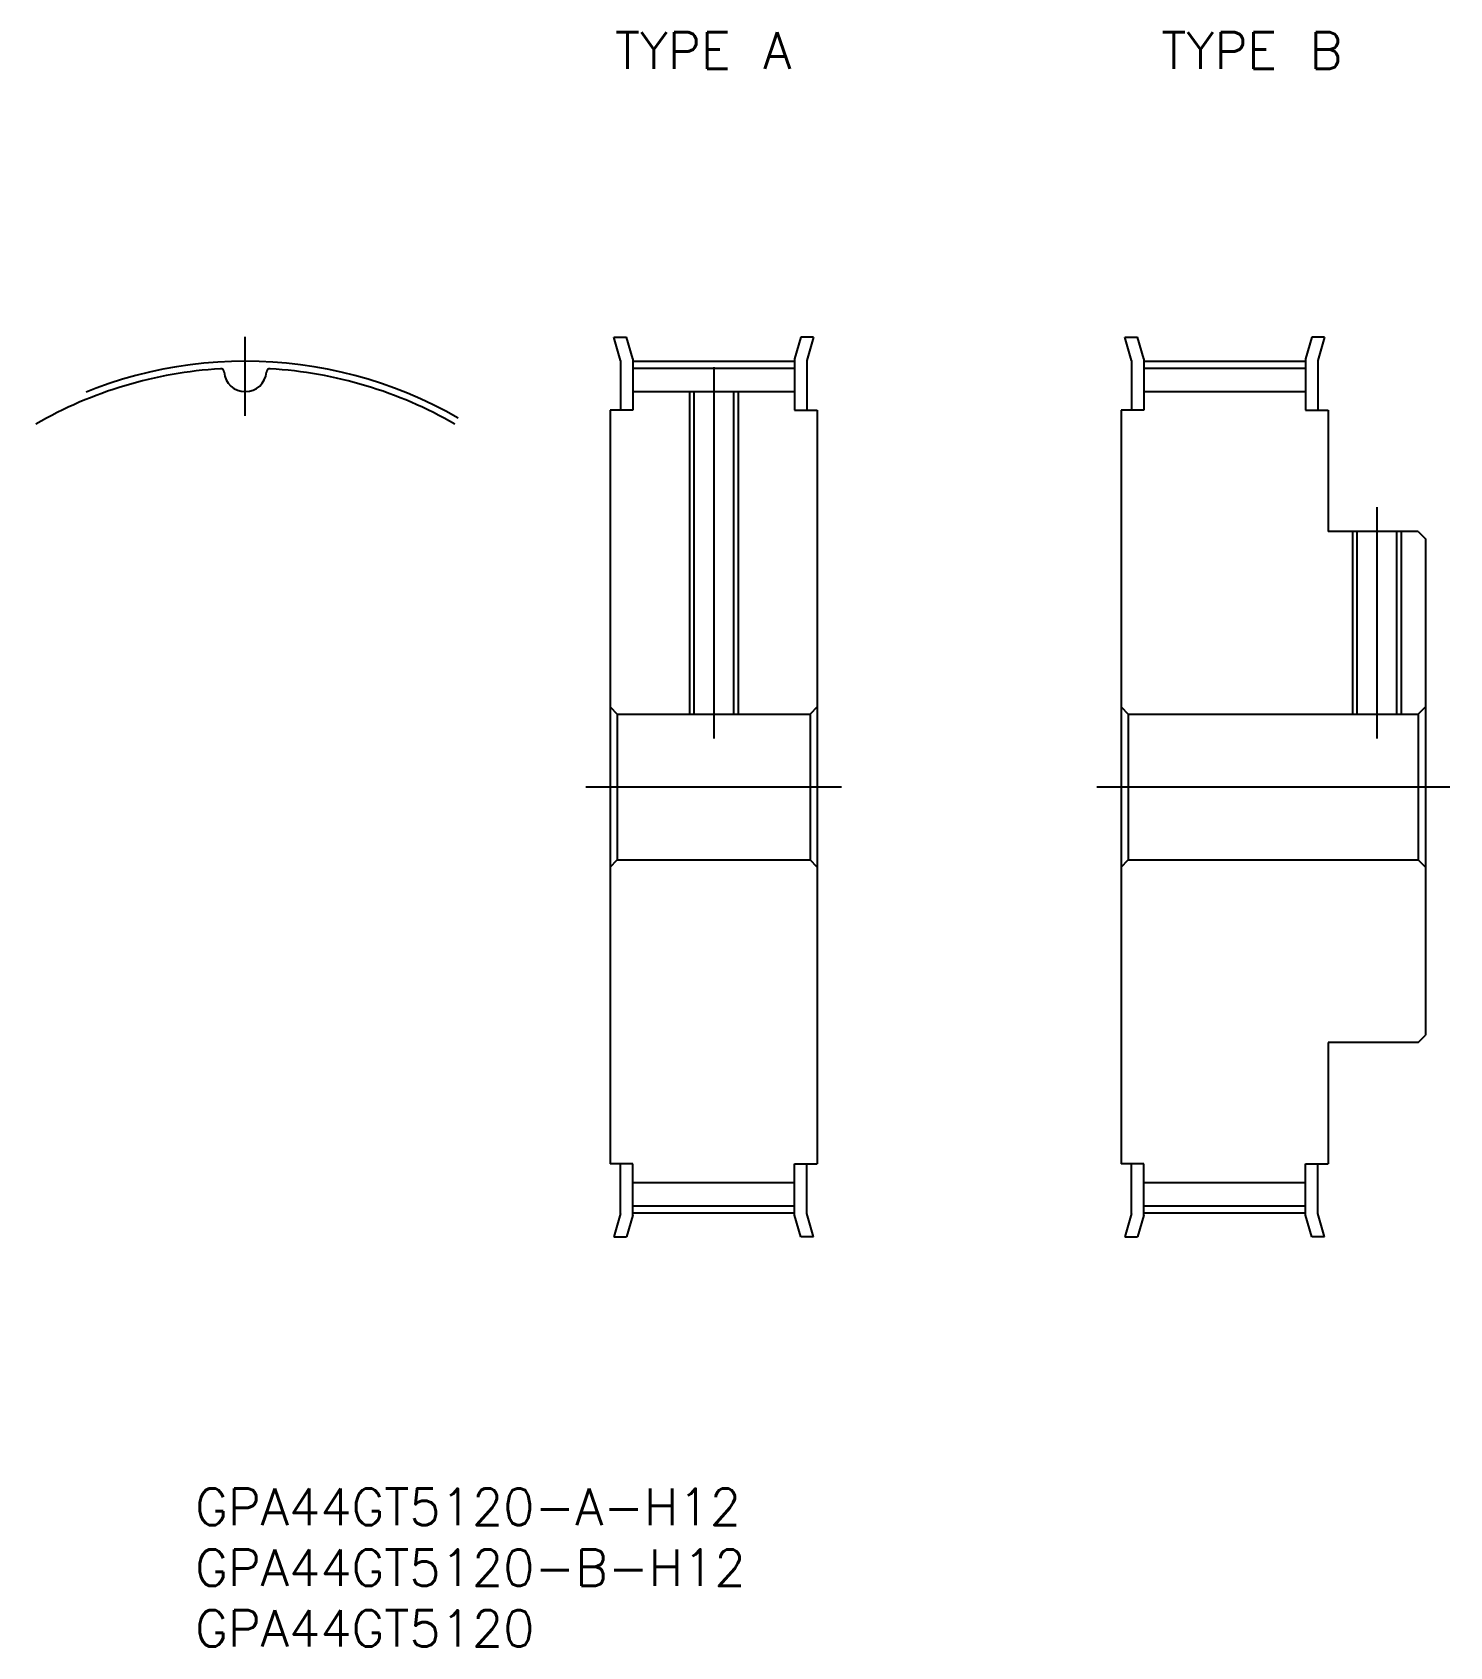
# Model space of a CAD drawing. Extents: x -18 to 99, y -71 to 62.
import ezdxf

# ---------------------------------------------------------------- set-up
doc = ezdxf.new("R2010")
doc.units = 0
doc.linetypes.add('CENTER', pattern=[50.8, 31.75, -6.35, 6.35, -6.35])
doc.layers.get('0').update_dxf_attribs({"linetype": 'CONTINUOUS'})
doc.layers.add('CENTER', color=1, linetype='CONTINUOUS')
doc.styles.get("Standard").update_dxf_attribs({"font": 'txt.shx', "height": 3, "bigfont": 'bigfont.shx'})

# ---------------------------------------------------------------- blocks, each defined once
blk = doc.blocks.new('*U2')
at = {"color": 7, "linetype": 'CONTINUOUS'}
blk.add_text('GPA44GT5120-B-H12', height=3, dxfattribs=at).set_placement((-4.13, -65.69))
blk = doc.blocks.new('*U3')
at = {"color": 7, "linetype": 'CONTINUOUS'}
blk.add_text('GPA44GT5120', height=3, dxfattribs=at).set_placement((-4.13, -70.69))
blk = doc.blocks.new('*U4')
at = {"color": 7, "linetype": 'CONTINUOUS'}
blk.add_text('TYPE A', height=3, dxfattribs=at).set_placement((30.38, 59.06))
blk = doc.blocks.new('*U5')
at = {"color": 7, "linetype": 'CONTINUOUS'}
blk.add_text('TYPE B', height=3, dxfattribs=at).set_placement((75.3, 59.06))
blk = doc.blocks.new('*U6')
at = {"color": 7, "linetype": 'CONTINUOUS'}
blk.add_text('GPA44GT5120-A-H12', height=3, dxfattribs=at).set_placement((-4.13, -60.69))

msp = doc.modelspace()

# ---------------------------------------------------------------- linework, layer by layer
at = {"color": 7, "linetype": 'CONTINUOUS'}
for p, q in [((30.3, 37), (31.34, 37)), ((30.85, 35.07), (30.3, 37)), ((31.85, 35.2), (31.34, 37)), ((45.66, 37), (45.15, 35.2)), ((46.7, 37), (45.66, 37)), ((46.7, 37), (46.15, 35.07)), ((72.3, 37), (73.34, 37)), ((72.85, 35.07), (72.3, 37)), ((73.85, 35.2), (73.34, 37)), ((87.66, 37), (87.15, 35.2)), ((88.7, 37), (87.66, 37)), ((88.7, 37), (88.15, 35.07)), ((30.85, 35.07), (30.85, 31)), ((31.85, 35.2), (31.85, 31)), ((45.15, 35.2), (45.15, 31)), ((46.15, 35.07), (46.15, 31)), ((72.85, 35.07), (72.85, 31)), ((73.85, 35.2), (73.85, 31)), ((87.15, 35.2), (87.15, 31)), ((88.15, 35.07), (88.15, 31)), ((31.85, 34.45), (45.15, 34.45)), ((73.85, 34.45), (87.15, 34.45)), ((31.85, 32.52), (45.15, 32.52)), ((36.88, 32.52), (36.88, 6)), ((40.12, 32.52), (40.12, 6)), ((73.85, 32.52), (87.15, 32.52)), ((30, 31), (30, -31)), ((31.85, 31), (30, 31)), ((45.15, 31), (47, 31)), ((47, 31), (47, -31)), ((72, 31), (72, -31)), ((73.85, 31), (72, 31)), ((87.15, 31), (89, 31)), ((89, 31), (89, 21)), ((96.42, 21), (89, 21)), ((91.38, 21), (91.38, 6)), ((94.62, 21), (94.62, 6)), ((96.42, 21), (97, 20.42)), ((97, 20.42), (97, -20.42)), ((30, 6.58), (30.58, 6)), ((30.58, 6), (46.42, 6)), ((30.58, 6), (30.58, -6)), ((47, 6.58), (46.42, 6)), ((46.42, 6), (46.42, -6)), ((72, 6.58), (72.58, 6)), ((72.58, 6), (96.42, 6)), ((72.58, 6), (72.58, -6)), ((97, 6.58), (96.42, 6)), ((96.42, 6), (96.42, -6)), ((30, -6.58), (30.58, -6)), ((30.58, -6), (46.42, -6)), ((47, -6.58), (46.42, -6)), ((72, -6.58), (72.58, -6)), ((72.58, -6), (96.42, -6)), ((97, -6.58), (96.42, -6)), ((96.42, -21), (89, -21)), ((89, -21), (89, -31)), ((96.42, -21), (97, -20.42)), ((31.85, -31), (30, -31)), ((30.85, -35.07), (30.85, -31)), ((31.85, -35.2), (31.85, -31)), ((45.15, -31), (47, -31)), ((45.15, -35.2), (45.15, -31)), ((46.15, -35.07), (46.15, -31)), ((73.85, -31), (72, -31)), ((72.85, -35.07), (72.85, -31)), ((73.85, -35.2), (73.85, -31)), ((87.15, -31), (89, -31)), ((87.15, -35.2), (87.15, -31)), ((88.15, -35.07), (88.15, -31)), ((31.85, -32.52), (45.15, -32.52)), ((73.85, -32.52), (87.15, -32.52)), ((31.85, -34.45), (45.15, -34.45)), ((73.85, -34.45), (87.15, -34.45)), ((30.85, -35.07), (30.3, -37)), ((31.85, -35.2), (31.34, -37)), ((45.66, -37), (45.15, -35.2)), ((46.7, -37), (46.15, -35.07)), ((72.85, -35.07), (72.3, -37)), ((73.85, -35.2), (73.34, -37)), ((87.66, -37), (87.15, -35.2)), ((88.7, -37), (88.15, -35.07)), ((30.3, -37), (31.34, -37)), ((46.7, -37), (45.66, -37)), ((72.3, -37), (73.34, -37)), ((88.7, -37), (87.66, -37))]:
    msp.add_line(p, q, dxfattribs=at)
at = {"color": 3, "linetype": 'CONTINUOUS'}
for p, q in [((36.5, 32.52), (36.5, 6)), ((40.5, 32.52), (40.5, 6)), ((91, 21), (91, 6)), ((95, 21), (95, 6))]:
    msp.add_line(p, q, dxfattribs=at)
at = {"color": 7, "linetype": 'CONTINUOUS'}
for centre, radius, start, end in [((0, 0), 34.45, 93.3913, 120), ((-2.02, 34.1), 0.289, 4.4239, 93.3913), ((0, 34.25), 1.74, 184.4239, 355.5761), ((2.02, 34.1), 0.29, 86.6087, 175.5761), ((0, 0), 34.45, 60, 86.6087)]:
    msp.add_arc(centre, radius, start, end, dxfattribs=at)
at = {"layer": 'CENTER', "color": 1, "linetype": 'CENTER'}
for p, q in [((0, 30.52), (0, 37.02)), ((31.85, 35.02), (45.15, 35.02)), ((73.85, 35.02), (87.15, 35.02)), ((38.5, 34.51), (38.5, 4)), ((93, 23), (93, 4)), ((28, 0), (49, 0)), ((70, 0), (99, 0)), ((31.85, -35.02), (45.15, -35.02)), ((73.85, -35.02), (87.15, -35.02))]:
    msp.add_line(p, q, dxfattribs=at)
msp.add_arc((0, 0), 35.02, 60, 120, dxfattribs=at)

# ---------------------------------------------------------------- block references
at = {"color": 7, "linetype": 'CONTINUOUS'}
for name in ['*U4', '*U5', '*U6', '*U2', '*U3']:
    msp.add_blockref(name, (0, 0), dxfattribs=at)

doc.saveas('drawing.dxf')
